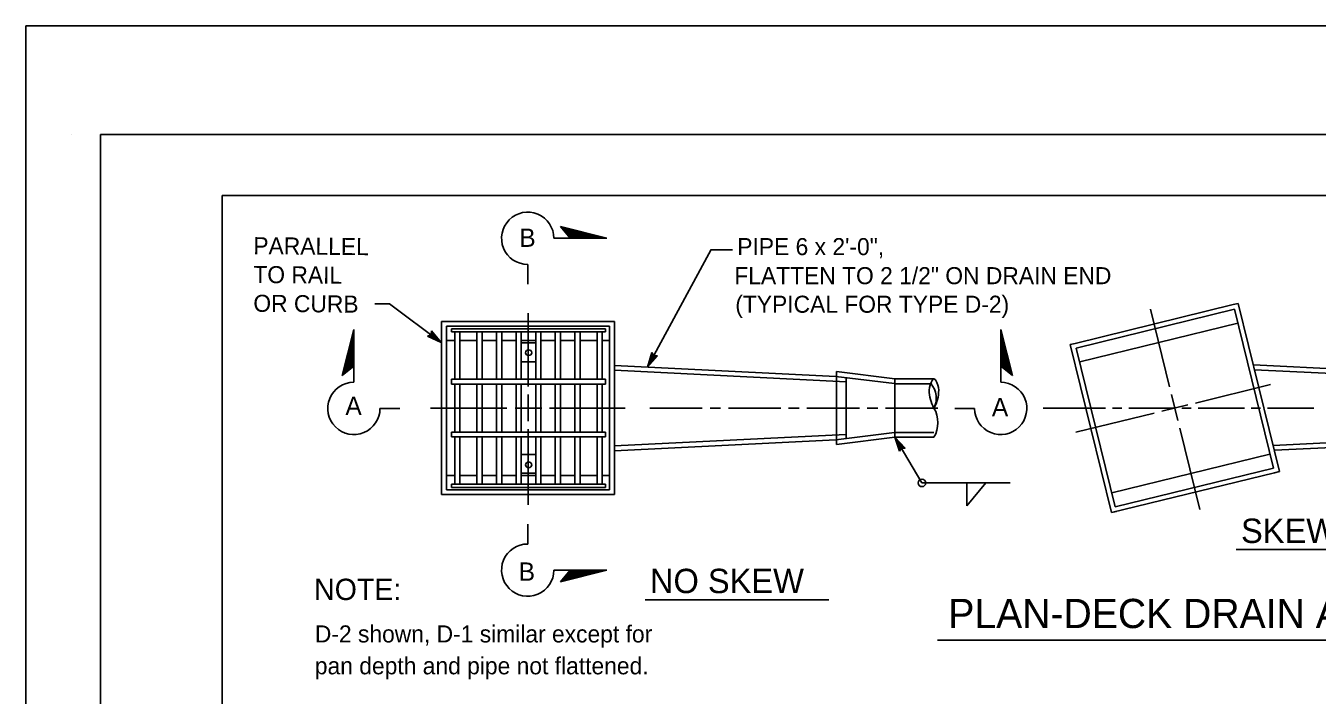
# Model space of a CAD drawing. Extents: x -894 to 866, y -476 to 714.
# Drawn here: x -894 to -364, y 439 to 714 of the extents above; entities that cross this region are included whole.
import ezdxf

# ---------------------------------------------------------------- set-up
doc = ezdxf.new("R2010")
doc.units = 0
for name, color, linetype in [('10 Sheet Format', 7, 'Continuous'), ('22 Misc Cnst Det', 7, 'Continuous'), ('56 Stage 3 Anno', 7, 'Continuous'), ('57 Undefined', 7, 'Continuous'), ('60 Nongeo Data', 7, 'Continuous')]:
    doc.layers.add(name, color=color, linetype=linetype)

msp = doc.modelspace()

# ---------------------------------------------------------------- linework, layer by layer
at = {"layer": '10 Sheet Format'}
for p, q in [((-875.42, 668.97), (-875.42, 668.97)), ((-813.45, 643.96), (811.55, 643.96)), ((-813.45, 643.96), (-813.45, -406.04))]:
    msp.add_line(p, q, dxfattribs=at)
for points in [[(-894.04, 713.58), (865.96, 713.58), (865.96, -476.42), (-894.04, -476.42)], [(-863.43, 668.96), (836.57, 668.96), (836.57, -431.04), (-863.43, -431.04)], [(-863.43, 668.96), (836.57, 668.96), (836.57, -431.04), (-863.43, -431.04)]]:
    msp.add_lwpolyline(points, close=True, dxfattribs=at)
at = {"layer": '22 Misc Cnst Det'}
for p, q in [((-655.77, 626.39), (-674.72, 631.22)), ((-670.81, 626.39), (-674.72, 631.22)), ((-657.33, 626.39), (-674.31, 630.72)), ((-677.48, 626.39), (-655.77, 626.39)), ((-658.89, 626.39), (-673.91, 630.22)), ((-660.45, 626.39), (-673.5, 629.72)), ((-662, 626.39), (-673.1, 629.22)), ((-663.56, 626.39), (-672.69, 628.72)), ((-665.12, 626.39), (-672.29, 628.22)), ((-666.68, 626.39), (-671.88, 627.72)), ((-668.24, 626.39), (-671.48, 627.22)), ((-669.8, 626.39), (-671.07, 626.72)), ((-688.19, 615.68), (-688.19, 607.52)), ((-759.5, 588.98), (-764.33, 570.03)), ((-759.5, 567.28), (-759.5, 588.98)), ((-494.19, 588.98), (-489.35, 570.04)), ((-494.19, 567.28), (-494.19, 588.98)), ((-759.5, 587.42), (-763.83, 570.44)), ((-759.5, 585.87), (-763.33, 570.85)), ((-759.5, 584.31), (-762.83, 571.25)), ((-759.5, 582.75), (-762.33, 571.66)), ((-494.19, 587.43), (-489.85, 570.44)), ((-494.19, 585.87), (-490.35, 570.85)), ((-494.19, 584.31), (-490.86, 571.25)), ((-494.19, 582.75), (-491.36, 571.66)), ((-759.5, 581.19), (-761.83, 572.06)), ((-759.5, 579.63), (-761.33, 572.47)), ((-759.5, 578.08), (-760.83, 572.87)), ((-494.19, 581.19), (-491.86, 572.06)), ((-494.19, 579.63), (-492.36, 572.47)), ((-494.19, 578.08), (-492.86, 572.87)), ((-759.5, 573.95), (-764.33, 570.03)), ((-759.5, 576.52), (-760.33, 573.28)), ((-759.5, 574.96), (-759.83, 573.69)), ((-494.19, 576.52), (-493.36, 573.28)), ((-494.19, 574.96), (-493.86, 573.69)), ((-494.19, 573.95), (-489.35, 570.04)), ((-748.79, 556.56), (-740.64, 556.56)), ((-504.9, 556.56), (-513.05, 556.56)), ((-688.19, 500.92), (-688.19, 509.07)), ((-677.48, 490.21), (-655.77, 490.21)), ((-655.77, 490.21), (-674.72, 485.37)), ((-670.81, 490.21), (-674.72, 485.37)), ((-657.33, 490.21), (-674.31, 485.87)), ((-658.89, 490.21), (-673.91, 486.37)), ((-660.45, 490.21), (-673.5, 486.88)), ((-662, 490.21), (-673.1, 487.38)), ((-663.56, 490.21), (-672.69, 487.88)), ((-665.12, 490.21), (-672.29, 488.38)), ((-666.68, 490.21), (-671.88, 488.88)), ((-668.24, 490.21), (-671.48, 489.38)), ((-669.8, 490.21), (-671.07, 489.88))]:
    msp.add_line(p, q, dxfattribs=at)
for centre, start, end in [((-688.19, 626.39), 0, 270.0005), ((-759.5, 556.56), 90, 0.0005), ((-494.19, 556.56), 179.9995, 90), ((-688.19, 490.21), 89.9995, 360)]:
    msp.add_arc(centre, 10.72, start, end, dxfattribs=at)
at = {"layer": '56 Stage 3 Anno'}
for p, q in [((-638.99, 573.55), (-612.97, 621.8)), ((-750.89, 599.48), (-744.84, 599.48)), ((-744.84, 599.48), (-723.69, 583.68)), ((-688.04, 565.53), (-688.04, 595.65)), ((-432.73, 597.36), (-424.89, 565.37)), ((-727.85, 586.79), (-727.69, 588.35)), ((-727.69, 588.35), (-727.69, 588.35)), ((-727.69, 588.35), (-723.69, 583.68)), ((-729.29, 586.21), (-727.85, 586.79)), ((-723.69, 583.68), (-729.29, 586.21)), ((-729.29, 586.21), (-729.29, 586.21)), ((-724.81, 584.51), (-728.89, 586.35)), ((-725.9, 585.34), (-728.54, 586.53)), ((-727.01, 586.16), (-728.14, 586.67)), ((-727.83, 587.12), (-727.01, 586.16)), ((-727.76, 587.5), (-725.9, 585.34)), ((-727.73, 587.93), (-724.79, 584.51)), ((-723.69, 583.68), (-723.69, 583.68)), ((-638.99, 573.55), (-637.31, 579.47)), ((-634.96, 578.2), (-638.99, 573.55)), ((-638.33, 574.78), (-637.1, 579.09)), ((-635.37, 578.18), (-638.33, 574.77)), ((-637.67, 575.99), (-636.88, 578.77)), ((-635.8, 578.14), (-637.67, 575.99)), ((-637.31, 579.47), (-637.31, 579.47)), ((-637.31, 579.47), (-636.52, 578.13)), ((-637.02, 577.2), (-636.68, 578.39)), ((-636.19, 578.15), (-637.02, 577.2)), ((-636.52, 578.13), (-634.96, 578.2)), ((-634.96, 578.2), (-634.96, 578.2)), ((-638.99, 573.55), (-638.99, 573.55)), ((-688.04, 551.31), (-688.04, 562.27)), ((-424.12, 562.24), (-421.51, 551.59)), ((-414.33, 558.79), (-383.47, 566.35)), ((-696.69, 556.72), (-728, 556.72)), ((-682.36, 556.72), (-693.33, 556.72)), ((-648.2, 556.72), (-679.27, 556.72)), ((-428.1, 555.42), (-417.46, 558.03)), ((-463.35, 546.78), (-431.24, 554.65)), ((-688.04, 517.01), (-688.04, 548.12)), ((-420.74, 548.45), (-412.56, 515.06)), ((-537.54, 544.72), (-526.51, 526.01)), ((-490.26, 526.01), (-526.51, 526.01)), ((-508.03, 526.01), (-508.03, 516.54)), ((-508.03, 516.54), (-500.27, 526.01))]:
    msp.add_line(p, q, dxfattribs=at)
for points in [[(-604.24, 621.6), (-612.97, 621.6)], [(-616.63, 556.72), (-638.12, 556.72)], [(-609.11, 556.72), (-613.4, 556.72)], [(-584.4, 556.72), (-605.88, 556.72)], [(-576.87, 556.72), (-581.17, 556.72)], [(-552.16, 556.72), (-573.65, 556.72)], [(-544.64, 556.72), (-548.94, 556.72)], [(-519.93, 556.72), (-541.42, 556.72)], [(-451.14, 556.72), (-476.73, 556.72)], [(-444.5, 556.72), (-448.29, 556.72)], [(-422.69, 556.72), (-441.66, 556.72)], [(-416.05, 556.72), (-419.85, 556.72)], [(-394.24, 556.72), (-413.21, 556.72)], [(-387.61, 556.72), (-391.4, 556.72)], [(-365.8, 556.72), (-384.76, 556.72)]]:
    msp.add_lwpolyline(points, dxfattribs=at)
msp.add_lwpolyline([(-535.68, 538.97), (-537.54, 544.72), (-533.42, 540.3), (-533.82, 540.31), (-536.85, 543.55), (-535.49, 539.32), (-535.29, 539.68), (-536.16, 542.38), (-534.23, 540.31), (-534.64, 540.31), (-535.48, 541.21), (-535.1, 540.04), (-534.94, 540.32), (-533.42, 540.3), (-534.94, 540.32)], close=True, dxfattribs=at)
msp.add_circle((-526.51, 526.01), 1.54, dxfattribs=at)
msp.add_circle((-526.51, 526.01), 1.54, dxfattribs=at)
at = {"layer": '57 Undefined'}
for p, q in [((-397.62, 498.7), (-286.3, 498.7)), ((-640.01, 478.09), (-564.73, 478.09)), ((-520.12, 461.44), (-232.7, 461.44))]:
    msp.add_line(p, q, dxfattribs=at)
at = {"layer": '60 Nongeo Data'}
for p, q in [((-463.65, 583.26), (-398.78, 599.15)), ((-398.78, 599.15), (-396.74, 599.65)), ((-396.74, 599.65), (-379.84, 530.69)), ((-463.19, 581.36), (-398.32, 597.25)), ((-398.32, 597.25), (-382.35, 532.09)), ((-723.55, 521.22), (-723.55, 592.23)), ((-723.55, 592.23), (-721.44, 592.23)), ((-721.44, 592.23), (-654.65, 592.23)), ((-721.44, 590.27), (-721.44, 523.18)), ((-721.44, 590.27), (-654.65, 590.27)), ((-719.5, 589.28), (-656.23, 589.28)), ((-719.5, 587.97), (-719.5, 589.28)), ((-656.23, 587.97), (-719.5, 587.97)), ((-718.09, 568.54), (-718.09, 587.97)), ((-715.98, 568.54), (-715.98, 587.97)), ((-709, 568.54), (-709, 587.97)), ((-706.89, 568.54), (-706.89, 587.97)), ((-700.97, 568.54), (-700.97, 587.97)), ((-698.86, 568.54), (-698.86, 587.97)), ((-692.93, 568.54), (-692.93, 587.97)), ((-690.82, 568.54), (-690.82, 587.97)), ((-684.9, 568.54), (-684.9, 587.97)), ((-682.79, 568.54), (-682.79, 587.97)), ((-676.87, 568.54), (-676.87, 587.97)), ((-674.76, 568.54), (-674.76, 587.97)), ((-668.83, 568.54), (-668.83, 587.97)), ((-666.72, 568.54), (-666.72, 587.97)), ((-659.74, 568.54), (-659.74, 587.97)), ((-657.63, 568.54), (-657.63, 587.97)), ((-656.23, 589.28), (-656.23, 587.97)), ((-654.65, 592.23), (-652.54, 592.23)), ((-654.65, 590.27), (-654.65, 523.18)), ((-652.54, 592.23), (-652.54, 521.22)), ((-461.79, 575.67), (-396.93, 591.56)), ((-721.44, 584.41), (-718.09, 584.41)), ((-715.98, 584.41), (-709, 584.41)), ((-706.89, 584.41), (-700.97, 584.41)), ((-698.86, 584.41), (-692.93, 584.41)), ((-690.82, 584.41), (-684.9, 584.41)), ((-684.9, 583.42), (-690.82, 583.42)), ((-682.79, 584.41), (-676.87, 584.41)), ((-674.76, 584.41), (-668.83, 584.41)), ((-666.72, 584.41), (-659.74, 584.41)), ((-657.63, 584.41), (-654.65, 584.41)), ((-465.7, 582.76), (-463.65, 583.26)), ((-448.8, 513.8), (-465.7, 582.76)), ((-463.19, 581.36), (-447.22, 516.2)), ((-690.82, 575.71), (-684.9, 575.71)), ((-652.64, 572.23), (-557.56, 567.53)), ((-652.54, 574.22), (-561.79, 569.74)), ((-390.53, 574.48), (-294.65, 569.74)), ((-390.07, 572.45), (-290.42, 567.53)), ((-719.5, 568.54), (-656.23, 568.54)), ((-719.5, 568.54), (-719.5, 566.59)), ((-656.23, 568.54), (-656.23, 566.59)), ((-537.79, 566.74), (-561.79, 569.74)), ((-561.54, 571.72), (-561.54, 541.72)), ((-537.54, 568.72), (-561.54, 571.72)), ((-557.54, 568.94), (-557.54, 544.11)), ((-537.54, 568.72), (-537.54, 544.72)), ((-521.54, 568.72), (-537.54, 568.72)), ((-719.5, 566.59), (-656.23, 566.59)), ((-718.09, 546.83), (-718.09, 566.59)), ((-715.98, 546.83), (-715.98, 566.59)), ((-709, 546.83), (-709, 566.59)), ((-706.89, 546.83), (-706.89, 566.59)), ((-700.97, 546.83), (-700.97, 566.59)), ((-698.86, 546.83), (-698.86, 566.59)), ((-692.93, 546.83), (-692.93, 566.59)), ((-690.82, 546.83), (-690.82, 566.59)), ((-684.9, 546.83), (-684.9, 566.59)), ((-682.79, 546.83), (-682.79, 566.59)), ((-676.87, 546.83), (-676.87, 566.59)), ((-674.76, 546.83), (-674.76, 566.59)), ((-668.83, 546.83), (-668.83, 566.59)), ((-666.72, 546.83), (-666.72, 566.59)), ((-659.74, 546.83), (-659.74, 566.59)), ((-657.63, 546.83), (-657.63, 566.59)), ((-522.76, 566.72), (-537.54, 566.72)), ((-719.5, 546.83), (-656.23, 546.83)), ((-719.5, 546.83), (-719.5, 544.87)), ((-656.23, 546.83), (-656.23, 544.87)), ((-652.64, 541.22), (-557.64, 545.92)), ((-537.79, 546.71), (-561.79, 543.71)), ((-521.54, 546.72), (-537.54, 546.72)), ((-382.46, 541.37), (-290.5, 545.92)), ((-719.5, 544.87), (-656.23, 544.87)), ((-718.09, 525.44), (-718.09, 544.87)), ((-715.98, 525.44), (-715.98, 544.87)), ((-709, 525.44), (-709, 544.87)), ((-706.89, 525.44), (-706.89, 544.87)), ((-700.97, 525.44), (-700.97, 544.87)), ((-698.86, 525.44), (-698.86, 544.87)), ((-692.93, 525.44), (-692.93, 544.87)), ((-690.82, 525.44), (-690.82, 544.87)), ((-684.9, 525.44), (-684.9, 544.87)), ((-682.79, 525.44), (-682.79, 544.87)), ((-676.87, 525.44), (-676.87, 544.87)), ((-674.76, 525.44), (-674.76, 544.87)), ((-668.83, 525.44), (-668.83, 544.87)), ((-666.72, 525.44), (-666.72, 544.87)), ((-659.74, 525.44), (-659.74, 544.87)), ((-657.63, 525.44), (-657.63, 544.87)), ((-652.54, 539.22), (-561.79, 543.71)), ((-537.54, 544.72), (-561.54, 541.72)), ((-521.54, 544.72), (-537.54, 544.72)), ((-381.93, 539.4), (-294.65, 543.71)), ((-690.82, 537.71), (-684.9, 537.71)), ((-448.61, 521.89), (-383.75, 537.78)), ((-690.82, 530), (-684.9, 530)), ((-448.8, 513.8), (-381.89, 530.19)), ((-447.22, 516.2), (-382.35, 532.09)), ((-379.84, 530.69), (-381.89, 530.19)), ((-721.44, 529.04), (-718.09, 529.04)), ((-719.5, 525.44), (-656.23, 525.44)), ((-719.5, 524.14), (-719.5, 525.44)), ((-715.98, 529.04), (-709, 529.04)), ((-706.89, 529.04), (-700.97, 529.04)), ((-698.86, 529.04), (-692.93, 529.04)), ((-690.82, 529.04), (-684.9, 529.04)), ((-682.79, 529.04), (-676.87, 529.04)), ((-674.76, 529.04), (-668.83, 529.04)), ((-666.72, 529.04), (-659.74, 529.04)), ((-657.63, 529.04), (-654.65, 529.04)), ((-656.23, 525.44), (-656.23, 524.14)), ((-721.44, 521.22), (-723.55, 521.22)), ((-723.55, 521.22), (-654.65, 521.22)), ((-721.44, 523.18), (-654.65, 523.18)), ((-719.5, 524.14), (-656.23, 524.14)), ((-652.54, 521.22), (-654.65, 521.22)), ((-446.75, 514.3), (-448.8, 513.8))]:
    msp.add_line(p, q, dxfattribs=at)
for centre, radius, start, end in [((-513.92, 563.38), 9.6, 150.6183, 175.8184), ((-513.92, 563.38), 9.6, 150.6183, 175.8184), ((-513.92, 563.38), 9.6, 150.6183, 175.8184), ((-513.92, 563.38), 9.6, 150.6183, 175.8184), ((-513.92, 563.38), 9.6, 150.6183, 175.8184), ((-521.37, 567.78), 0.961, 100.4424, 161.3508), ((-521.37, 567.78), 0.961, 100.4424, 161.3508), ((-521.37, 567.78), 0.961, 100.4424, 161.3508), ((-521.37, 567.78), 0.961, 100.4424, 161.3508), ((-521.37, 567.78), 0.961, 100.4424, 161.3508), ((-521.72, 567.78), 0.961, 18.6482, 79.5566), ((-521.72, 567.78), 0.961, 18.6482, 79.5566), ((-521.72, 567.78), 0.961, 18.6482, 79.5566), ((-521.72, 567.78), 0.961, 18.6482, 79.5566), ((-521.72, 567.78), 0.961, 18.6482, 79.5566), ((-529.17, 563.38), 9.6, 4.1807, 29.3807), ((-529.17, 563.38), 9.6, 4.1807, 29.3807), ((-529.17, 563.38), 9.6, 4.1807, 29.3807), ((-529.17, 563.38), 9.6, 4.1807, 29.3807), ((-529.17, 563.38), 9.6, 4.1807, 29.3807), ((-508.42, 564.13), 15.07, 180.2096, 209.4346), ((-508.42, 564.13), 15.07, 180.2096, 209.4346), ((-508.42, 564.13), 15.07, 180.2096, 209.4346), ((-508.42, 564.13), 15.07, 180.2096, 209.4346), ((-508.42, 564.13), 15.07, 180.2096, 209.4346), ((-529.74, 560.8), 9.15, 333.5636, 40.3491), ((-534.67, 564.13), 15.07, 330.5644, 359.7894), ((-534.67, 564.13), 15.07, 330.5644, 359.7894), ((-534.67, 564.13), 15.07, 330.5644, 359.7894), ((-534.67, 564.13), 15.07, 330.5644, 359.7894), ((-534.67, 564.13), 15.07, 330.5644, 359.7894), ((-532, 550.72), 12.05, 330.1504, 29.849)]:
    msp.add_arc(centre, radius, start, end, dxfattribs=at)
for centre in [(-687.82, 579.45), (-687.82, 533.4)]:
    msp.add_ellipse(centre, major_axis=(1.26, 0), ratio=0.926612, dxfattribs=at)

# ---------------------------------------------------------------- texts
at = {"layer": '56 Stage 3 Anno'}
for s, p in [('B', (-691.62, 622.87)), ('A', (-762.96, 553.88)), ('A', (-497.79, 553.37)), ('B', (-691.88, 485.87))]:
    msp.add_text(s, height=7.5, dxfattribs=at).set_placement(p)
at = {"layer": '57 Undefined'}
for s, p in [('PARALLEL', (-800.75, 619.86)), ('TO RAIL', (-800.75, 608.05)), ('OR CURB', (-800.75, 596.24))]:
    msp.add_text(s, height=7, rotation=359.5, dxfattribs=at).set_placement(p)
for s, height, p in [('PIPE 6 x 2\'-0",', 7, (-602.24, 619.47)), ('FLATTEN TO 2 1/2" ON DRAIN END', 7, (-603.45, 607.55)), ('(TYPICAL FOR TYPE D-2)', 7, (-603.05, 595.83)), ('SKEW TO 20', 10, (-395.61, 501.36)), ('NO SKEW', 10, (-638.05, 480.77)), ('NOTE:', 8.75, (-775.8, 477.95)), ('PLAN-DECK DRAIN ASSEMBLY', 12, (-515.68, 466.43)), ('D-2 shown, D-1 similar except for', 7, (-775.49, 460.54)), ('pan depth and pipe not flattened.', 7, (-775.49, 447.46))]:
    msp.add_text(s, height=height, dxfattribs=at).set_placement(p)

doc.saveas('drawing.dxf')
